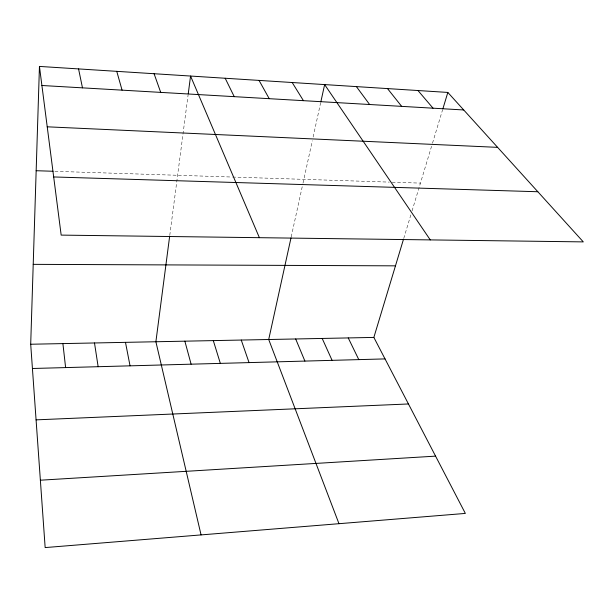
<?xml version="1.0" encoding="UTF-8"?>
<svg xmlns="http://www.w3.org/2000/svg" width="614" height="614" viewBox="0 0 614 614"><rect width="100%" height="100%" fill="white"/><g stroke="black" fill="none" stroke-linecap="round" stroke-linejoin="round"><path stroke-width="0.46" stroke-dasharray="3.07 2.3" d="M169.771 235.362L188.122 94.733M291.205 236.958L302.817 184.016M303.024 183.087L312.311 140.744M313.125 137.037L320.615 102.891M403.743 238.432L410.95 214.555M412.055 210.901L432.241 144.052M432.517 143.139L442.663 109.522M54.899 171.321L231.693 177.024M232.629 177.055L389.345 182.112M392.139 182.197L420.444 183.11"/><path stroke-width="0.92" d="M403.467 239.353L373.857 337.416L465.351 513.419L45.16 547.581L30.7 344.239L39.449 66.419L447.829 92.43L583.3 241.893L61.17 235.108L39.449 66.419M169.648 236.298L155.887 341.752L201.062 534.909M188.245 93.796L190.563 76.044L259.392 237.687M291.005 237.879L268.709 339.504L338.974 523.688M320.815 101.978L324.637 84.586L430.268 239.905M442.94 108.624L447.829 92.43M40.37 480.202L435.572 456.133M36.08 419.861L408.456 403.966M32.427 368.492L385.024 358.906M30.7 344.239L373.857 337.416M33.217 264.35L395.47 265.839M53.679 176.955L537.841 191.745M36.165 170.715L53.027 171.26M47.224 126.814L497.616 147.36M41.905 85.499L463.724 109.967M417.973 90.527L433.024 108.187M387.503 88.585L401.663 106.368M356.396 86.605L369.628 104.51M292.187 82.514L303.431 100.665M259.047 80.403L269.224 98.685M225.177 78.247L234.241 96.659M348.245 337.923L358.791 359.62M322.189 338.444L332.082 360.341M295.679 338.966L304.905 361.086M154.083 73.718L160.714 92.392M241.256 340.056L249.046 362.605M213.311 340.609L220.342 363.381M116.76 71.339L122.071 90.151M184.86 341.177L191.107 364.179M78.561 68.906L82.476 87.856M125.479 342.359L130.045 365.837M94.495 342.973L98.148 366.704M62.904 343.602L65.614 367.586"/></g></svg>
